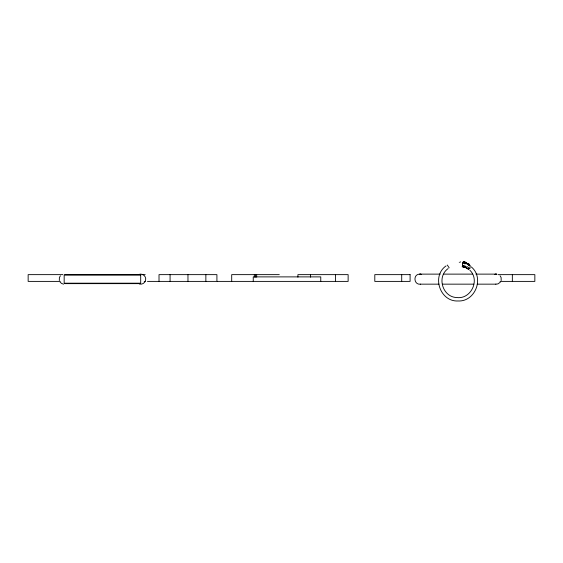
<?xml version="1.0" encoding="UTF-8"?>
<svg xmlns="http://www.w3.org/2000/svg" width="563" height="563" viewBox="0 0 563 563"><rect width="100%" height="100%" fill="white"/><g stroke="black" fill="none" stroke-linecap="round" stroke-linejoin="round"><path stroke-width="0.84" d="M462.406 265.799L462.765 262.245L463.954 262.647M469.901 268.6L470.161 266.01L465.791 263.273M501.183 280.536L501.119 277.552L500.099 275.786M60.417 275.786L59.389 277.552L59.326 280.536M500.366 282.176L497.938 283.914L495.743 284.153M446.058 265.905C431.272 276.137 440.132 301.965 458.078 300.973C475.292 301.895 484.63 277.791 471.266 266.89M448.134 268.572C436.409 276.707 442.553 297.201 456.818 297.546C470.957 299.417 480.218 280.128 469.894 270.268M494.757 274.364L495.764 274.139M495.602 274.139L496.608 274.125M440.245 274.125L419.379 274.125C412.792 274.448 413.925 285.159 420.42 284.153M443.834 274.125L472.329 274.125M475.918 274.125L496.784 274.125M62.901 274.638L28.15 274.638L28.15 281.394L60.297 281.394M64.618 274.638L140.25 274.638M142.08 274.638L145.198 274.638M279.29 274.638L231.703 274.638L231.703 281.394M497.995 274.638L534.85 274.638L534.843 281.394L500.028 281.394M144.241 281.394L145.198 281.394M147.45 281.394L216.917 281.394L216.917 274.638L159.019 274.638L159.019 281.394M217.234 281.394L348.131 281.394L348.131 274.638L297.918 274.638L297.918 277.172M64.618 283.639L140.25 283.639M420.251 284.153L438.95 284.153M442.377 284.153L473.779 284.153M477.206 284.153L495.912 284.153M419.555 274.125L420.561 274.139M420.392 274.139L421.405 274.364M63.584 284.139L61.627 283.492L60.15 282.176M462.505 265.884L464.158 266.461M462.899 266.01L463.455 266.193M463.687 266.679L464.025 266.799M464.454 262.267L464.581 262.316A9.458 2.02 8 0 1 464.179 262.316M464.412 266.566L465.024 266.848M464.785 262.991L465.228 263.202M466.002 262.921L469.964 265.581M466.607 263.231L466.157 262.998A7.882 3.617 16.6 0 0 465.833 262.844M465.587 267.136L466.094 267.425M466.945 268.213L465.094 267.235L468.184 269.051M467.009 268.255L467.466 268.544M468.374 268.41L468.93 268.783M467.564 268.614L468.951 269.649M468.634 264.849L469.774 265.68M468.529 264.441L469.507 265.187M447.303 265.025L449.154 267.833M512.344 274.638L512.344 281.394M401.708 274.638L401.708 281.394M335.576 274.638L335.576 281.394M320.769 281.394L320.769 276.89L253.244 276.89L253.244 281.394M310.466 274.638L310.466 277.172M256.672 274.638L256.672 277.172M255.496 274.638L255.496 277.172M254.321 274.638L254.321 277.172M205.861 274.638L205.861 281.394M187.965 274.638L187.965 281.394M170.075 274.638L170.075 281.394M138.765 274.491A5.032 5.032 0 0 1 145.718 278.776A5.032 5.032 0 0 1 139.455 284.019M462.11 266.785A12.224 4.8 15.9 0 1 464.454 267.559M459.239 262.302A8.48 0.479 22.2 0 1 459.464 262.393M462.582 265.229A12.33 6.277 14.4 0 1 466.101 266.475M462.526 263.048A11.943 5.151 16.1 0 1 465.108 263.941M467.093 266.644A6.622 2.153 17.3 0 1 469.458 268.628M464.841 267.249A6.608 0.788 24.6 0 1 465.671 267.664M463.828 266.461A8.776 4.208 15 0 1 465.327 267.066M464.904 267.39A8.832 3.786 15.8 0 0 463.56 266.862A9.522 1.583 9.9 0 0 464.243 266.869M463.258 261.387A11.633 6.826 14.2 0 1 466.255 262.499M467.93 263.442A6.65 2.153 18.5 0 1 469.739 265.074M464.482 262.084A9.55 5.109 15 0 1 465.974 262.71M467.832 263.252A6.137 1.682 21.5 0 1 469.486 264.701M464.257 262.457A9.332 4.532 16 0 1 465.798 263.09M460.203 261.872A9.156 0.521 21.2 0 1 460.675 262.062M410.096 274.638L374.803 274.638L374.796 281.394L410.096 281.394L410.096 274.638M140.694 275.089L64.168 275.089L64.168 283.189L140.694 283.189L140.694 275.089M463.455 262.034L464.151 262.168L463.455 262.034"/></g></svg>
